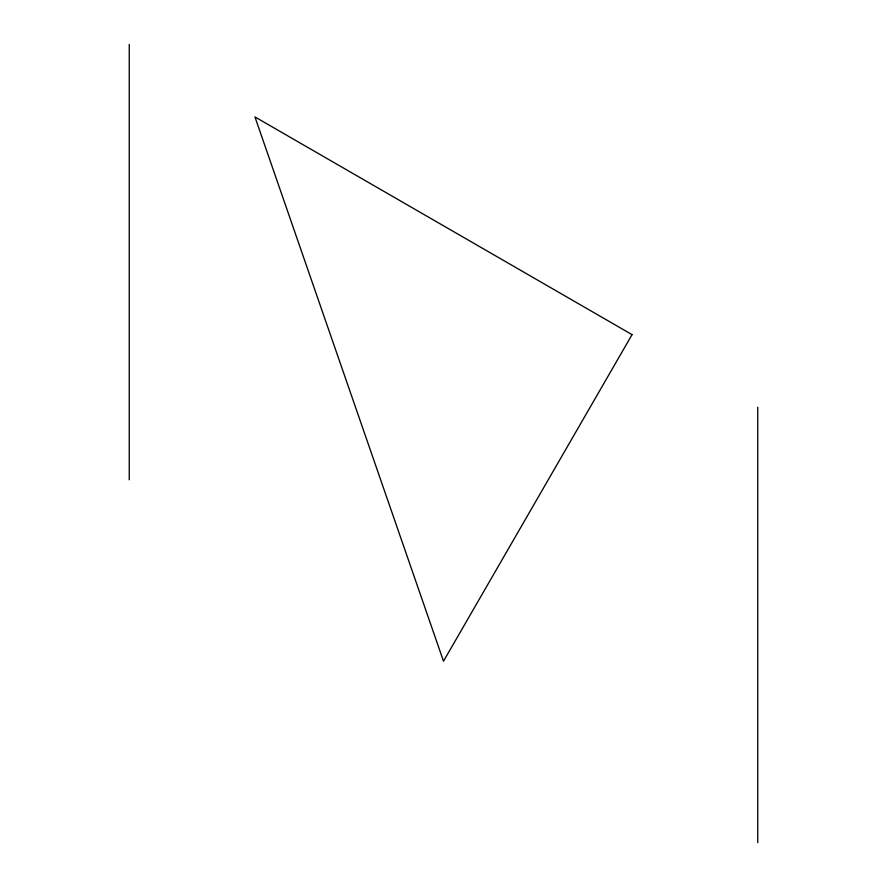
<?xml version="1.0" encoding="UTF-8"?>
<svg xmlns="http://www.w3.org/2000/svg" width="887" height="887" viewBox="0 0 887 887"><rect width="100%" height="100%" fill="white"/><g stroke="black" fill="none" stroke-linecap="round" stroke-linejoin="round"><path stroke-width="1.33" d="M757.753 407.211L757.753 842.65M129.247 44.35L129.247 479.789M632.054 334.643L443.5 661.214L254.946 116.918L632.054 334.643"/></g></svg>
